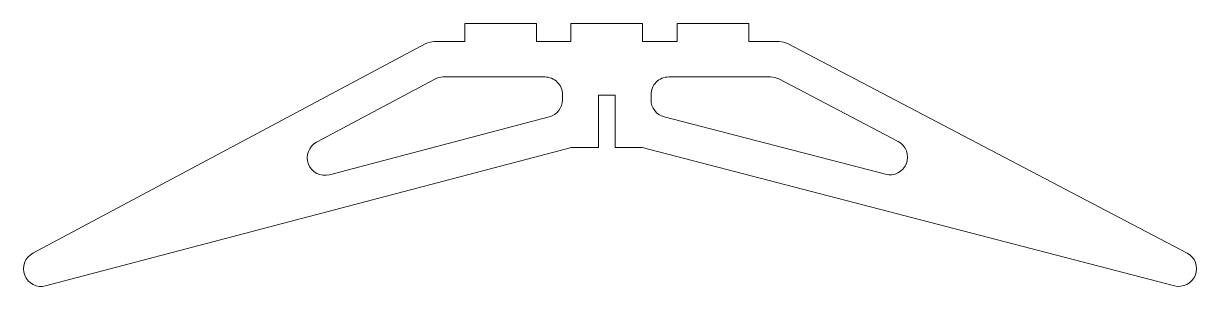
# Model space of a CAD drawing. Header units: inches. Extents: x -4.12 to 4.17, y -1.73 to 0.13.
import ezdxf

# ---------------------------------------------------------------- set-up
doc = ezdxf.new("R2010")
doc.units = ezdxf.units.IN
doc.header["$MEASUREMENT"] = 0

msp = doc.modelspace()

# ---------------------------------------------------------------- linework, layer by layer
at = {"color": 7, "linetype": 'Continuous', "lineweight": 15}
for p, q in [((-1.003, 0.128), (-1.003, 0)), ((-0.497, 0.128), (-1.003, 0.128)), ((-0.497, 0), (-0.497, 0.128)), ((-0.253, 0.128), (-0.253, 0)), ((0.253, 0.128), (-0.253, 0.128)), ((0.253, 0), (0.253, 0.128)), ((0.497, 0.128), (0.497, 0)), ((1.003, 0.128), (0.497, 0.128)), ((1.003, 0), (1.003, 0.128)), ((-1.003, 0), (-1.2188, 0)), ((-0.253, 0), (-0.497, 0)), ((0.497, 0), (0.253, 0)), ((1.2192, 0), (1.003, 0)), ((-1.2776, -0.0147), (-4.0561, -1.4966)), ((4.101, -1.495), (1.2773, -0.0143)), ((-1.2151, -0.2647), (-2.0505, -0.7103)), ((-0.438, -0.25), (-1.1562, -0.25)), ((1.1576, -0.25), (0.4377, -0.25)), ((2.059, -0.7065), (1.2157, -0.2643)), ((-0.3132, -0.4123), (-0.313, -0.3755)), ((-0.0595, -0.378), (0.0595, -0.378)), ((-0.0595, -0.75), (-0.0595, -0.378)), ((0.0595, -0.378), (0.0595, -0.75)), ((0.3127, -0.3752), (0.3127, -0.4115)), ((-1.9599, -0.9415), (-0.4064, -0.5326)), ((0.4063, -0.5323), (1.9695, -0.9382)), ((-3.9654, -1.7277), (-0.25, -0.75)), ((-0.25, -0.75), (-0.0595, -0.75)), ((0.0595, -0.75), (0.25, -0.75)), ((0.25, -0.75), (4.0115, -1.7267))]:
    msp.add_line(p, q, dxfattribs=at)
for centre, start, end in [((-1.2188, -0.125), 90, 118.07249), ((1.2192, -0.125), 62.32777, 90), ((-1.1562, -0.375), 90, 118.07249), ((-0.438, -0.375), 359.75076, 90), ((0.4377, -0.375), 90, 180.07375), ((1.1576, -0.375), 62.32777, 90), ((-0.4382, -0.4118), 284.74356, 359.75076), ((0.4377, -0.4113), 180.07375, 255.44386), ((-1.9917, -0.8206), 118.07249, 284.74356), ((2.0009, -0.8172), 255.44386, 62.32777), ((-3.9972, -1.6069), 118.07249, 284.74356), ((4.0429, -1.6057), 255.44386, 62.32777)]:
    msp.add_arc(centre, 0.125, start, end, dxfattribs=at)

doc.saveas('drawing.dxf')
